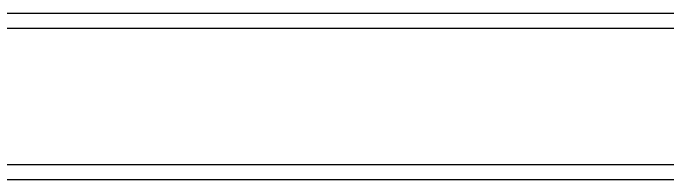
# Model space of a CAD drawing. Header units: millimetres. Extents: x 3914 to 443608, y -156176 to 78197.
# Drawn here: x 224615 to 226774, y -121546 to -120995 of the extents above; entities that cross this region are included whole.
import ezdxf

# ---------------------------------------------------------------- set-up
doc = ezdxf.new("R2010")
doc.units = ezdxf.units.MM
doc.layers.add('A-FLOR', color=7, linetype='Continuous', lineweight=9)

msp = doc.modelspace()

# ---------------------------------------------------------------- linework, layer by layer
at = {"layer": 'A-FLOR'}
for p, q in [((219248, -120995.4), (239604.4, -120995.4)), ((219248, -120996.3), (239604.4, -120996.3)), ((239554.4, -121045.4), (219298, -121045.4)), ((239554.4, -121046.3), (219298, -121046.3)), ((219748, -121495.4), (239104.4, -121495.4)), ((219748, -121496.3), (239104.4, -121496.3)), ((229401.2, -121545.4), (219798, -121545.4)), ((229401.2, -121546.3), (219798, -121546.3))]:
    msp.add_line(p, q, dxfattribs=at)

doc.saveas('drawing.dxf')
